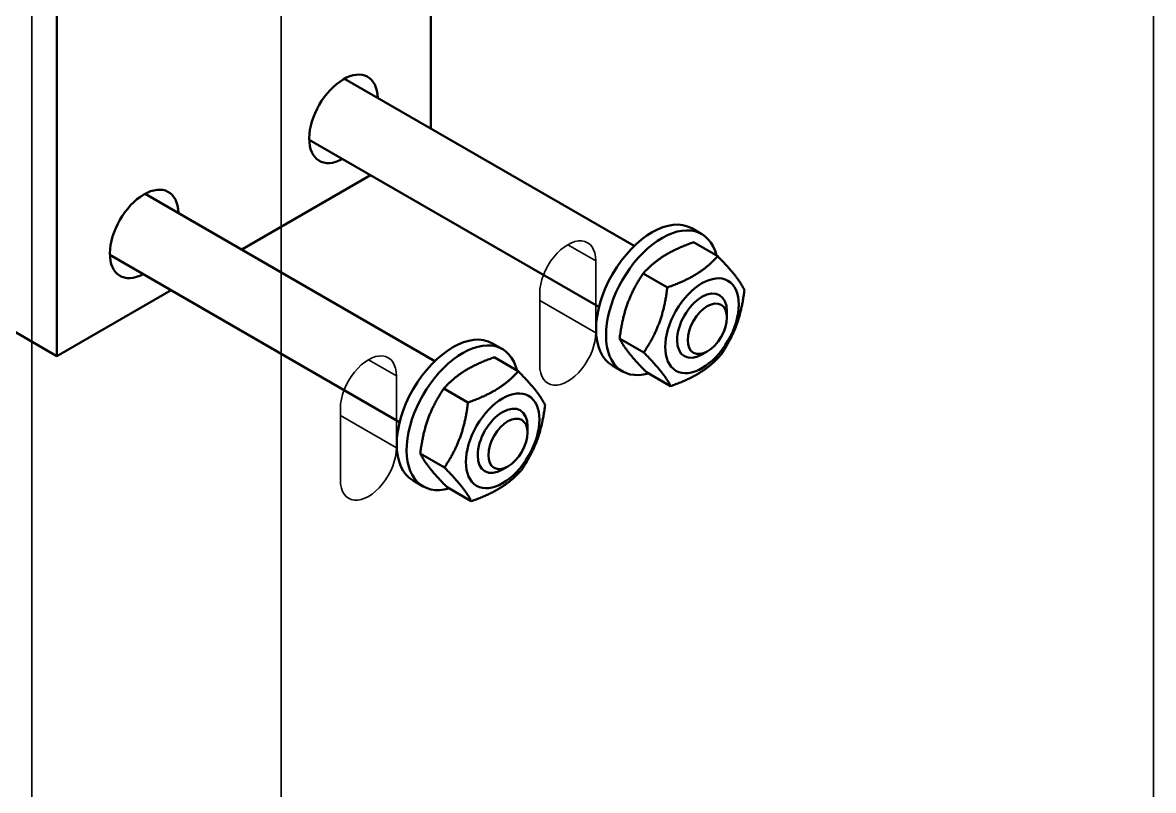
# Model space of a CAD drawing. Header units: millimetres. Extents: x -1492 to 2520, y -1551 to 1782.
# Drawn here: x 2174 to 2238.2, y 1272.9 to 1316.5 of the extents above; entities that cross this region are included whole.
import ezdxf

# ---------------------------------------------------------------- set-up
doc = ezdxf.new("R2010")
doc.units = ezdxf.units.MM
doc.header["$LTSCALE"] = 6
doc.layers.add('Reference (ISO)', color=7, linetype='Continuous', lineweight=35)
doc.layers.add('Visible (ISO)', color=7, linetype='Continuous', lineweight=50)

msp = doc.modelspace()

# ---------------------------------------------------------------- linework, layer by layer
at = {"layer": 'Reference (ISO)'}
for p, q in [((2238.217, 1167.119), (2238.217, 1456.414)), ((2188.719, 1416.151), (2188.719, 1138.542)), ((2174.577, 1146.707), (2174.577, 1407.986)), ((2204.983, 1303.923), (2206.574, 1303.005)), ((2206.574, 1303.005), (2206.574, 1298.922)), ((2203.392, 1297.085), (2203.392, 1301.168)), ((2203.392, 1300.759), (2206.574, 1298.922)), ((2193.669, 1297.391), (2195.26, 1296.473)), ((2195.26, 1296.473), (2195.26, 1292.39)), ((2192.078, 1290.553), (2192.078, 1294.636)), ((2192.078, 1294.228), (2195.26, 1292.39))]:
    msp.add_line(p, q, dxfattribs=at)
for centre, major_axis in [((2204.983, 1302.086), (1.125, 1.949)), ((2204.983, 1298.004), (-1.125, -1.949)), ((2193.669, 1295.554), (1.125, 1.949)), ((2193.669, 1291.472), (-1.125, -1.949))]:
    msp.add_ellipse(centre, major_axis=major_axis, ratio=0.57735, start_param=5.497787, end_param=8.63938, dxfattribs=at)
at = {"layer": 'Visible (ISO)'}
for p, q in [((2175.992, 1297.596), (2175.992, 1334.338)), ((2197.205, 1310.519), (2197.205, 1318.609)), ((2192.311, 1313.345), (2208.755, 1303.851)), ((2190.311, 1309.881), (2206.755, 1300.387)), ((2193.791, 1307.872), (2186.477, 1303.649)), ((2180.998, 1306.813), (2197.441, 1297.319)), ((2161.849, 1305.761), (2175.992, 1297.596)), ((2212.02, 1304.852), (2212.586, 1304.526)), ((2213.49, 1303.268), (2212.118, 1304.06)), ((2178.998, 1303.349), (2195.441, 1293.855)), ((2210.634, 1301.497), (2209.263, 1302.289)), ((2182.477, 1301.34), (2175.992, 1297.596)), ((2214.013, 1299.788), (2214.013, 1300.139)), ((2200.707, 1298.32), (2201.272, 1297.994)), ((2209.297, 1297.809), (2207.926, 1298.601)), ((2212.902, 1297.864), (2212.598, 1297.689)), ((2202.176, 1296.736), (2200.805, 1297.528)), ((2207.52, 1297.058), (2208.086, 1296.732)), ((2210.817, 1295.891), (2209.445, 1296.683)), ((2199.32, 1294.965), (2197.949, 1295.757)), ((2202.699, 1293.256), (2202.699, 1293.607)), ((2197.984, 1291.277), (2196.612, 1292.069)), ((2201.589, 1291.332), (2201.285, 1291.157)), ((2196.207, 1290.526), (2196.772, 1290.2)), ((2199.503, 1289.359), (2198.131, 1290.151))]:
    msp.add_line(p, q, dxfattribs=at)
for centre, major_axis, start_param, end_param in [((2192.255, 1311.068), (-1.375, -2.382), 2.385136, 7.039642), ((2180.941, 1304.536), (-1.375, -2.382), 2.385136, 7.039642), ((2209.77, 1300.955), (-2.25, -3.897), 3.141593, 6.283185), ((2210.336, 1300.629), (-2.25, -3.897), 2.602827, 6.821951), ((2212.599, 1299.322), (1, 1.732), 5.49802, 10.209943), ((2198.457, 1294.423), (-2.25, -3.897), 3.141593, 6.283185), ((2199.022, 1294.097), (-2.25, -3.897), 2.602827, 6.821951), ((2201.285, 1292.79), (1, 1.732), 5.49802, 10.209943)]:
    msp.add_ellipse(centre, major_axis=major_axis, ratio=0.57735, start_param=start_param, end_param=end_param, dxfattribs=at)
for centre, major_axis in [((2212.599, 1299.322), (-1.475, -2.555)), ((2212.903, 1299.147), (-0.785, -1.36)), ((2201.285, 1292.79), (-1.475, -2.555)), ((2201.589, 1292.615), (-0.785, -1.36))]:
    msp.add_ellipse(centre, major_axis=major_axis, ratio=0.57735, dxfattribs=at)
for points in [[(2212.118, 1304.06), (2210.278, 1303.413), (2209.263, 1302.289)], [(2210.634, 1301.497), (2212.474, 1302.145), (2213.49, 1303.268)], [(2213.49, 1303.268), (2214.662, 1302.071), (2215.009, 1301.35)], [(2209.263, 1302.289), (2208.182, 1300.683), (2207.926, 1298.601)], [(2209.297, 1297.809), (2210.378, 1299.415), (2210.634, 1301.497)], [(2215.009, 1301.35), (2214.753, 1299.268), (2213.672, 1297.662)], [(2207.926, 1298.601), (2208.273, 1297.88), (2209.445, 1296.683)], [(2210.817, 1295.891), (2210.469, 1296.612), (2209.297, 1297.809)], [(2213.672, 1297.662), (2212.657, 1296.538), (2210.817, 1295.891)], [(2200.805, 1297.528), (2198.964, 1296.881), (2197.949, 1295.757)], [(2199.32, 1294.965), (2201.161, 1295.613), (2202.176, 1296.736)], [(2202.176, 1296.736), (2203.348, 1295.539), (2203.695, 1294.818)], [(2197.949, 1295.757), (2196.868, 1294.151), (2196.612, 1292.069)], [(2197.984, 1291.277), (2199.065, 1292.883), (2199.32, 1294.965)], [(2203.695, 1294.818), (2203.439, 1292.736), (2202.359, 1291.13)], [(2196.612, 1292.069), (2196.959, 1291.348), (2198.131, 1290.151)], [(2199.503, 1289.359), (2199.156, 1290.08), (2197.984, 1291.277)], [(2202.359, 1291.13), (2201.343, 1290.006), (2199.503, 1289.359)]]:
    msp.add_rational_spline(points, [1, 1.15470053838, 1], degree=2, dxfattribs=at)

doc.saveas('drawing.dxf')
